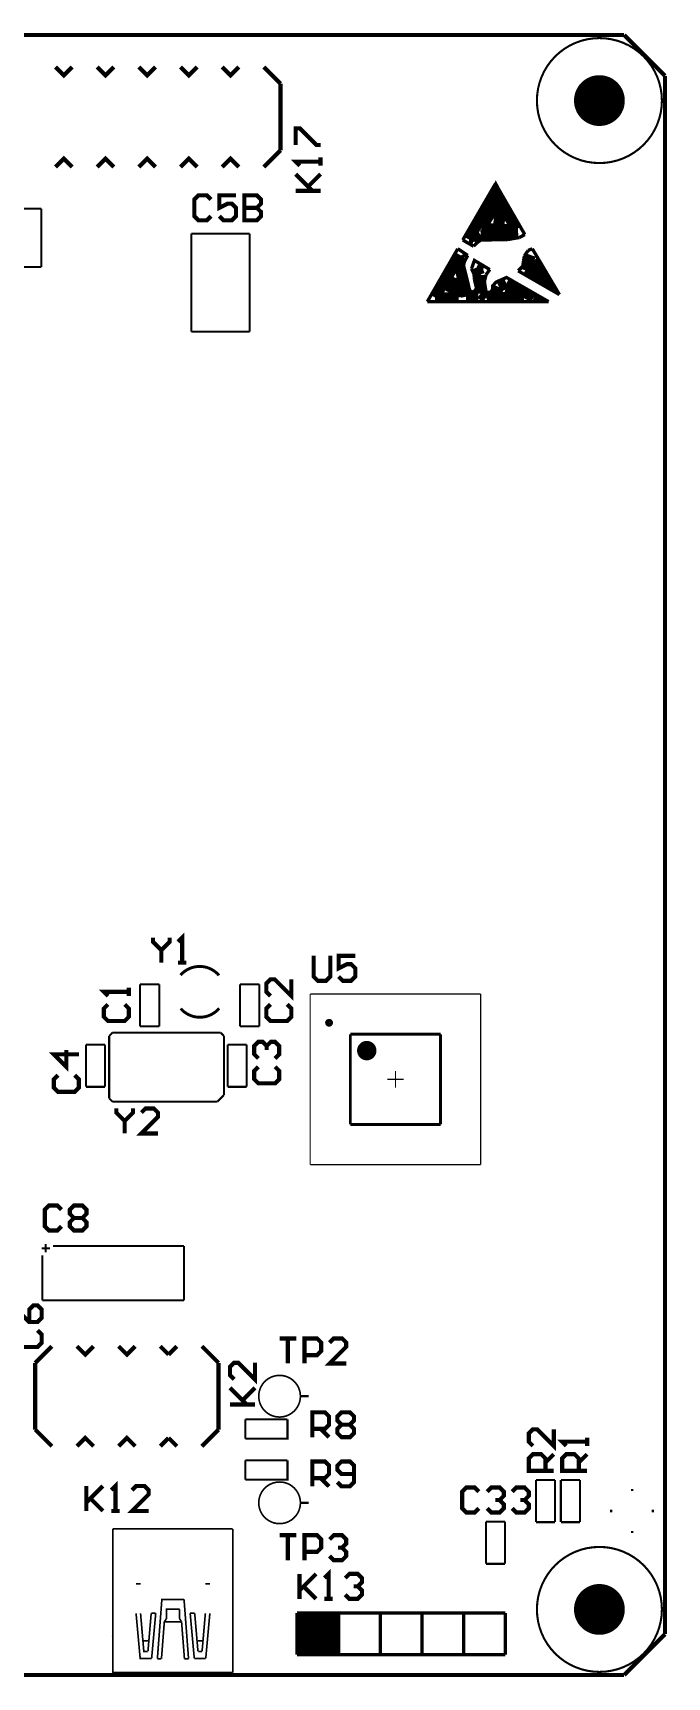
# Model space of a CAD drawing. Extents: x -0.12 to 3.94, y -0.12 to 3.94.
# Drawn here: x 2.42 to 3.942, y -0.005 to 3.942 of the extents above; entities that cross this region are included whole.
import ezdxf

# ---------------------------------------------------------------- set-up
doc = ezdxf.new("R2010")
doc.units = 0
doc.layers.get('0').update_dxf_attribs({"linetype": 'CONTINUOUS'})
for name, color, linetype in [('gm15', 1, 'CONTINUOUS'), ('gto', 4, 'CONTINUOUS'), ('txt', 8, 'CONTINUOUS')]:
    doc.layers.add(name, color=color, linetype=linetype)

# ---------------------------------------------------------------- blocks, each defined once
blk = doc.blocks.new('D108')
at = {"const_width": 0.1}
blk.add_lwpolyline([(-0.0498, 0), (0.0498, 0)], dxfattribs=at)
blk = doc.blocks.new('D9508')
at = {"const_width": 0.061}
blk.add_lwpolyline([(-0.0305, 0, 1), (0.0305, 0, 1)], format="xyb", close=True, dxfattribs=at)

msp = doc.modelspace()

# ---------------------------------------------------------------- linework, layer by layer
at = {"layer": 'gm15', "color": 1}
for points, const_width in [([(0.0984, 3.937), (3.8386, 3.937)], 0.01), ([(0.0984, 3.937), (3.8386, 3.937)], 0.01), ([(3.8386, 3.937), (3.937, 3.8386)], 0.01), ([(3.8386, 3.937), (3.937, 3.8386)], 0.01), ([(3.937, 0.0984), (3.937, 3.8386)], 0.01), ([(3.937, 0.0984), (3.937, 3.8386)], 0.01), ([(3.0853, 1.6347), (3.4947, 1.6347)], 0.003), ([(3.0853, 1.2253), (3.0853, 1.6347)], 0.003), ([(3.4947, 1.2253), (3.4947, 1.6347)], 0.003), ([(3.2703, 1.43), (3.3097, 1.43)], 0.003), ([(3.29, 1.4103), (3.29, 1.4497)], 0.003), ([(3.0853, 1.2253), (3.4947, 1.2253)], 0.003), ([(3.8386, 0), (3.937, 0.0984)], 0.01), ([(3.8386, 0), (3.937, 0.0984)], 0.01), ([(0.0984, 0), (3.8386, 0)], 0.01), ([(0.0984, 0), (3.8386, 0)], 0.01)]:
    msp.add_lwpolyline(points, dxfattribs=dict(at, const_width=const_width))
at = {"layer": 'gto', "color": 4}
for points, const_width in [([(3.9295, 3.7795), (3.9295, 3.7795), (3.9295, 3.7795, 1), (3.6295, 3.7795), (3.6295, 3.7795), (3.6295, 3.7795, 1), (3.9295, 3.7795), (3.9295, 3.7795)], 0.005), ([(2.8664, 1.6796), (2.8664, 1.6796), (2.8664, 1.6796, 0.457199), (2.7741, 1.6802), (2.7741, 1.6802)], 0.007), ([(2.7745, 1.5998), (2.7745, 1.5998), (2.7745, 1.5998, 0.457507), (2.8668, 1.6004), (2.8668, 1.6004)], 0.007), ([(3.1355, 1.5658), (3.1355, 1.5658), (3.1355, 1.5658, 1), (3.1257, 1.5658), (3.1257, 1.5658), (3.1257, 1.5658, 1), (3.1355, 1.5658), (3.1355, 1.5658)], 0.009), ([(3.2329, 1.4989), (3.2329, 1.4989), (3.2329, 1.4989, 1), (3.2093, 1.4989), (3.2093, 1.4989), (3.2093, 1.4989, 1), (3.2329, 1.4989), (3.2329, 1.4989)], 0.023), ([(3.0618, 0.6693), (3.0618, 0.6693), (3.0618, 0.6693, 1), (2.9618, 0.6693), (2.9618, 0.6693), (2.9618, 0.6693, 1), (3.0618, 0.6693), (3.0618, 0.6693)], 0.004), ([(3.0618, 0.4134), (3.0618, 0.4134), (3.0618, 0.4134, 1), (2.9618, 0.4134), (2.9618, 0.4134), (2.9618, 0.4134, 1), (3.0618, 0.4134), (3.0618, 0.4134)], 0.004), ([(3.9295, 0.1575), (3.9295, 0.1575), (3.9295, 0.1575, 1), (3.6295, 0.1575), (3.6295, 0.1575), (3.6295, 0.1575, 1), (3.9295, 0.1575), (3.9295, 0.1575)], 0.005)]:
    msp.add_lwpolyline(points, format="xyb", dxfattribs=dict(at, const_width=const_width))
for points, const_width in [([(2.4741, 3.8602), (2.4941, 3.8402), (2.5141, 3.8602)], 0.01), ([(2.5741, 3.8602), (2.5941, 3.8402), (2.6141, 3.8602)], 0.01), ([(2.6741, 3.8602), (2.6941, 3.8402), (2.7141, 3.8602)], 0.01), ([(2.7741, 3.8602), (2.7941, 3.8402), (2.8141, 3.8602)], 0.01), ([(2.8741, 3.8602), (2.8941, 3.8402), (2.9141, 3.8602)], 0.01), ([(2.9741, 3.8602), (3.0141, 3.8202)], 0.01), ([(3.0141, 3.6602), (3.0141, 3.8202)], 0.01), ([(3.0503, 3.673), (3.0503, 3.7129), (3.0603, 3.7129), (3.1002, 3.673), (3.1102, 3.673)], 0.01), ([(2.4741, 3.6202), (2.4941, 3.6402), (2.5141, 3.6202)], 0.01), ([(2.5741, 3.6202), (2.5941, 3.6402), (2.6141, 3.6202)], 0.01), ([(2.6741, 3.6202), (2.6941, 3.6402), (2.7141, 3.6202)], 0.01), ([(2.7741, 3.6202), (2.7941, 3.6402), (2.8141, 3.6202)], 0.01), ([(2.8741, 3.6202), (2.8941, 3.6402), (2.9141, 3.6202)], 0.01), ([(2.9741, 3.6202), (2.9941, 3.6402)], 0.01), ([(2.9941, 3.6402), (3.0141, 3.6602)], 0.01), ([(3.1102, 3.623), (3.1102, 3.643), (3.1102, 3.633), (3.0503, 3.633), (3.0603, 3.623)], 0.01), ([(3.0503, 3.563), (3.1102, 3.563), (3.0902, 3.563), (3.0503, 3.603), (3.0802, 3.573), (3.1102, 3.603)], 0.01), ([(2.8472, 3.5421), (2.8372, 3.5521), (2.8172, 3.5521), (2.8072, 3.5421), (2.8072, 3.5022), (2.8172, 3.4922), (2.8372, 3.4922), (2.8472, 3.5022)], 0.01), ([(2.9072, 3.5521), (2.8672, 3.5521), (2.8672, 3.5221), (2.8872, 3.5321), (2.8972, 3.5321), (2.9072, 3.5221), (2.9072, 3.5022), (2.8972, 3.4922), (2.8772, 3.4922), (2.8672, 3.5022)], 0.01), ([(2.9272, 3.5521), (2.9272, 3.4922), (2.9572, 3.4922), (2.9672, 3.5022), (2.9672, 3.5122), (2.9572, 3.5221), (2.9272, 3.5221), (2.9572, 3.5221), (2.9672, 3.5321), (2.9672, 3.5421), (2.9572, 3.5521), (2.9272, 3.5521)], 0.01), ([(3.4515, 3.4448), (3.53, 3.58)], 0.008), ([(3.4665, 3.4458), (3.5305, 3.5618), (3.5785, 3.4698)], 0.025), ([(3.53, 3.58), (3.6005, 3.4578)], 0.008), ([(2.205, 3.38), (2.205, 3.52), (2.44, 3.52)], 0.005), ([(2.44, 3.38), (2.44, 3.52)], 0.005), ([(3.4965, 3.4738), (3.5285, 3.5248), (3.5525, 3.4888)], 0.025), ([(3.4945, 3.4568), (3.5845, 3.4618)], 0.025), ([(3.4965, 3.4738), (3.5785, 3.4698)], 0.025), ([(3.5255, 3.4918), (3.5525, 3.4888)], 0.025), ([(2.8, 3.46), (2.94, 3.46)], 0.005), ([(2.8, 3.225), (2.8, 3.46)], 0.005), ([(2.94, 3.225), (2.94, 3.46)], 0.005), ([(3.4515, 3.4448), (3.4775, 3.4298)], 0.008), ([(3.4665, 3.4458), (3.4765, 3.4448)], 0.025), ([(3.4765, 3.4448), (3.4945, 3.4568)], 0.025), ([(3.4775, 3.4298), (3.4855, 3.4378)], 0.008), ([(3.4855, 3.4378), (3.4945, 3.4448)], 0.008), ([(3.4945, 3.4448), (3.5585, 3.4458)], 0.008), ([(3.5585, 3.4458), (3.5875, 3.4508)], 0.008), ([(3.5875, 3.4508), (3.6005, 3.4578)], 0.008), ([(3.3665, 3.2968), (3.4395, 3.4238)], 0.008), ([(3.3845, 3.3068), (3.4465, 3.4078)], 0.025), ([(3.4425, 3.3868), (3.4495, 3.4008)], 0.025), ([(3.4425, 3.3868), (3.4595, 3.3088)], 0.025), ([(3.4465, 3.4078), (3.4495, 3.4008)], 0.025), ([(3.4395, 3.4238), (3.4635, 3.4078)], 0.008), ([(3.4535, 3.3838), (3.4555, 3.3928)], 0.008), ([(3.4555, 3.3928), (3.4635, 3.4078)], 0.008), ([(3.4725, 3.3758), (3.4795, 3.3958), (3.5165, 3.3738)], 0.008), ([(3.6015, 3.3718), (3.6145, 3.4088)], 0.025), ([(3.5955, 3.3818), (3.5975, 3.3958)], 0.008), ([(3.5975, 3.3958), (3.5995, 3.4068)], 0.008), ([(3.5995, 3.4068), (3.6085, 3.4198)], 0.008), ([(3.6085, 3.4198), (3.6185, 3.4238)], 0.008), ([(3.6185, 3.3938), (3.6555, 3.3408)], 0.025), ([(3.6185, 3.4238), (3.6835, 3.3138)], 0.008), ([(2.205, 3.38), (2.44, 3.38)], 0.005), ([(3.4145, 3.3208), (3.4335, 3.3538)], 0.025), ([(3.4335, 3.3538), (3.4415, 3.3068)], 0.025), ([(3.4535, 3.3838), (3.4685, 3.3228), (3.4745, 3.3198), (3.4795, 3.3218), (3.4845, 3.3288)], 0.008), ([(3.4725, 3.3758), (3.4785, 3.3628)], 0.008), ([(3.4845, 3.3788), (3.4925, 3.3608)], 0.025), ([(3.4845, 3.3788), (3.4995, 3.3718)], 0.025), ([(3.4785, 3.3628), (3.4795, 3.3498)], 0.008), ([(3.4925, 3.3608), (3.4935, 3.3158)], 0.025), ([(3.5035, 3.3448), (3.5075, 3.3618)], 0.008), ([(3.5035, 3.3448), (3.5075, 3.3198), (3.5165, 3.3188), (3.5225, 3.3238), (3.5235, 3.3348), (3.5315, 3.3438), (3.5565, 3.3548), (3.6575, 3.2968)], 0.008), ([(3.5075, 3.3618), (3.5165, 3.3738)], 0.008), ([(3.5845, 3.3708), (3.5955, 3.3818)], 0.008), ([(3.5845, 3.3708), (3.6835, 3.3138)], 0.008), ([(3.6015, 3.3718), (3.6555, 3.3408)], 0.025), ([(3.3845, 3.3068), (3.4415, 3.3068)], 0.025), ([(3.4595, 3.3088), (3.4885, 3.3088)], 0.025), ([(3.4795, 3.3498), (3.4845, 3.3288)], 0.008), ([(3.4935, 3.3158), (3.5075, 3.3068)], 0.025), ([(3.5075, 3.3068), (3.5315, 3.3158)], 0.025), ([(3.5195, 3.3068), (3.5985, 3.3078)], 0.025), ([(3.5315, 3.3158), (3.5385, 3.3318)], 0.025), ([(3.5385, 3.3318), (3.5565, 3.3408)], 0.025), ([(3.5525, 3.3218), (3.5985, 3.3078)], 0.025), ([(3.5565, 3.3408), (3.6215, 3.3068)], 0.025), ([(3.6555, 3.3408), (3.6715, 3.3268)], 0.015), ([(3.3665, 3.2968), (3.6575, 3.2968)], 0.008), ([(3.6215, 3.3068), (3.6425, 3.3018)], 0.015), ([(2.8, 3.225), (2.94, 3.225)], 0.005), ([(2.768, 1.71), (2.788, 1.71), (2.778, 1.71), (2.778, 1.77), (2.768, 1.76)], 0.01), ([(2.708, 1.77), (2.708, 1.76), (2.728, 1.74), (2.748, 1.76), (2.748, 1.77)], 0.01), ([(2.728, 1.74), (2.728, 1.71)], 0.01), ([(3.0935, 1.7265), (3.0935, 1.6765), (3.1035, 1.6665), (3.1235, 1.6665), (3.1335, 1.6765), (3.1335, 1.7265)], 0.01), ([(3.1935, 1.7265), (3.1535, 1.7265), (3.1535, 1.6965), (3.1735, 1.7065), (3.1835, 1.7065), (3.1935, 1.6965), (3.1935, 1.6765), (3.1835, 1.6665), (3.1635, 1.6665), (3.1535, 1.6765)], 0.01), ([(2.677, 1.658), (2.723, 1.658)], 0.005), ([(2.677, 1.557), (2.677, 1.658)], 0.005), ([(2.723, 1.557), (2.723, 1.658)], 0.005), ([(2.917, 1.658), (2.963, 1.658)], 0.005), ([(2.917, 1.557), (2.917, 1.658)], 0.005), ([(2.963, 1.557), (2.963, 1.658)], 0.005), ([(3.04, 1.67), (3.04, 1.63), (3, 1.67), (2.99, 1.67), (2.98, 1.66), (2.98, 1.64), (2.99, 1.63)], 0.01), ([(2.65, 1.63), (2.65, 1.65), (2.65, 1.64), (2.59, 1.64), (2.6, 1.63)], 0.01), ([(2.6, 1.61), (2.59, 1.6), (2.59, 1.58), (2.6, 1.57), (2.64, 1.57), (2.65, 1.58), (2.65, 1.6), (2.64, 1.61)], 0.01), ([(2.99, 1.61), (2.98, 1.6), (2.98, 1.58), (2.99, 1.57), (3.03, 1.57), (3.04, 1.58), (3.04, 1.6), (3.03, 1.61)], 0.01), ([(2.6028, 1.534), (2.6106, 1.5419)], 0.005), ([(2.6106, 1.5419), (2.8705, 1.5419)], 0.005), ([(2.677, 1.557), (2.723, 1.557)], 0.005), ([(2.8705, 1.5419), (2.8783, 1.534)], 0.005), ([(2.917, 1.557), (2.963, 1.557)], 0.005), ([(3.1817, 1.5383), (3.3983, 1.5383)], 0.007), ([(3.1817, 1.3217), (3.1817, 1.5383)], 0.007), ([(3.3983, 1.3217), (3.3983, 1.5383)], 0.007), ([(2.53, 1.49), (2.47, 1.49), (2.5, 1.46), (2.5, 1.5)], 0.01), ([(2.547, 1.513), (2.593, 1.513)], 0.005), ([(2.547, 1.412), (2.547, 1.513)], 0.005), ([(2.593, 1.412), (2.593, 1.513)], 0.005), ([(2.6028, 1.3844), (2.6028, 1.534)], 0.005), ([(2.8783, 1.3923), (2.8783, 1.534)], 0.005), ([(2.887, 1.513), (2.933, 1.513)], 0.005), ([(2.887, 1.412), (2.887, 1.513)], 0.005), ([(2.933, 1.412), (2.933, 1.513)], 0.005), ([(2.961, 1.4801), (2.951, 1.4901), (2.951, 1.5101), (2.961, 1.5201), (2.971, 1.5201), (2.981, 1.5101), (2.981, 1.5001), (2.981, 1.5101), (2.991, 1.5201), (3.001, 1.5201), (3.011, 1.5101), (3.011, 1.4901), (3.001, 1.4801)], 0.01), ([(2.961, 1.4601), (2.951, 1.4501), (2.951, 1.4302), (2.961, 1.4202), (3.001, 1.4202), (3.011, 1.4302), (3.011, 1.4501), (3.001, 1.4601)], 0.01), ([(2.48, 1.44), (2.47, 1.43), (2.47, 1.41), (2.48, 1.4), (2.52, 1.4), (2.53, 1.41), (2.53, 1.43), (2.52, 1.44)], 0.01), ([(2.547, 1.412), (2.593, 1.412)], 0.005), ([(2.6028, 1.3844), (2.6106, 1.3765)], 0.005), ([(2.8626, 1.3765), (2.8783, 1.3923)], 0.005), ([(2.887, 1.412), (2.933, 1.412)], 0.005), ([(2.6106, 1.3765), (2.8626, 1.3765)], 0.005), ([(2.62, 1.36), (2.62, 1.35), (2.64, 1.33), (2.66, 1.35), (2.66, 1.36)], 0.01), ([(2.72, 1.3), (2.68, 1.3), (2.72, 1.34), (2.72, 1.35), (2.71, 1.36), (2.69, 1.36), (2.68, 1.35)], 0.01), ([(2.64, 1.33), (2.64, 1.3)], 0.01), ([(3.1817, 1.3217), (3.3983, 1.3217)], 0.007), ([(2.4885, 1.1171), (2.4785, 1.1271), (2.4585, 1.1271), (2.4485, 1.1171), (2.4485, 1.0772), (2.4585, 1.0672), (2.4785, 1.0672), (2.4885, 1.0772)], 0.01), ([(2.5084, 1.1171), (2.5184, 1.1271), (2.5384, 1.1271), (2.5484, 1.1171), (2.5484, 1.1071), (2.5384, 1.0971), (2.5484, 1.0872), (2.5484, 1.0772), (2.5384, 1.0672), (2.5184, 1.0672), (2.5084, 1.0772), (2.5084, 1.0872), (2.5184, 1.0971), (2.5084, 1.1071), (2.5084, 1.1171)], 0.01), ([(2.5184, 1.0971), (2.5384, 1.0971)], 0.01), ([(2.4406, 1.0243), (2.4606, 1.0243)], 0.005), ([(2.4506, 1.0143), (2.4506, 1.0343)], 0.005), ([(2.4676, 1.0296), (2.7826, 1.0296)], 0.005), ([(2.7826, 0.8996), (2.7826, 1.0296)], 0.005), ([(2.4426, 0.8996), (2.4426, 1.0076)], 0.005), ([(2.381, 0.8874), (2.391, 0.8674), (2.411, 0.8474), (2.4309, 0.8474), (2.4409, 0.8574), (2.4409, 0.8774), (2.4309, 0.8874), (2.421, 0.8874), (2.411, 0.8774), (2.411, 0.8474)], 0.01), ([(2.4426, 0.8996), (2.7826, 0.8996)], 0.005), ([(2.391, 0.8274), (2.381, 0.8174), (2.381, 0.7974), (2.391, 0.7874), (2.4309, 0.7874), (2.4409, 0.7974), (2.4409, 0.8174), (2.4309, 0.8274)], 0.01), ([(2.4453, 0.7693), (2.4653, 0.7893)], 0.01), ([(2.5253, 0.7893), (2.5453, 0.7693), (2.5653, 0.7893)], 0.01), ([(2.6253, 0.7893), (2.6453, 0.7693), (2.6653, 0.7893)], 0.01), ([(2.7253, 0.7893), (2.7453, 0.7693)], 0.01), ([(2.7453, 0.7693), (2.7653, 0.7893)], 0.01), ([(2.8253, 0.7893), (2.8453, 0.7693), (2.8653, 0.7493)], 0.01), ([(3.0118, 0.808), (3.0518, 0.808), (3.0318, 0.808), (3.0318, 0.748)], 0.01), ([(3.0718, 0.748), (3.0718, 0.808), (3.1018, 0.808), (3.1118, 0.798), (3.1118, 0.778), (3.1018, 0.768), (3.0718, 0.768)], 0.01), ([(3.1718, 0.748), (3.1318, 0.748), (3.1718, 0.788), (3.1718, 0.798), (3.1618, 0.808), (3.1418, 0.808), (3.1318, 0.798)], 0.01), ([(2.4253, 0.7493), (2.4453, 0.7693)], 0.01), ([(2.4253, 0.5893), (2.4253, 0.7493)], 0.01), ([(2.8653, 0.5893), (2.8653, 0.7493)], 0.01), ([(2.9528, 0.7496), (2.9528, 0.7096), (2.9128, 0.7496), (2.9028, 0.7496), (2.8928, 0.7396), (2.8928, 0.7196), (2.9028, 0.7096)], 0.01), ([(2.8928, 0.6496), (2.9528, 0.6496), (2.9328, 0.6496), (2.8928, 0.6896), (2.9228, 0.6596), (2.9528, 0.6896)], 0.01), ([(3.0618, 0.6693), (3.0818, 0.6693)], 0.006), ([(3.0906, 0.5709), (3.0906, 0.6308), (3.1205, 0.6308), (3.1305, 0.6209), (3.1305, 0.6009), (3.1205, 0.5909), (3.0906, 0.5909)], 0.01), ([(3.1505, 0.6209), (3.1605, 0.6308), (3.1805, 0.6308), (3.1905, 0.6209), (3.1905, 0.6109), (3.1805, 0.6009), (3.1905, 0.5909), (3.1905, 0.5809), (3.1805, 0.5709), (3.1605, 0.5709), (3.1505, 0.5809), (3.1505, 0.5909), (3.1605, 0.6009), (3.1505, 0.6109), (3.1505, 0.6209)], 0.01), ([(2.4253, 0.5893), (2.4653, 0.5493)], 0.01), ([(2.8453, 0.5693), (2.8653, 0.5893)], 0.01), ([(2.9298, 0.6136), (3.0308, 0.6136)], 0.005), ([(2.9298, 0.5676), (3.0308, 0.5676), (3.0308, 0.6136)], 0.005), ([(2.9298, 0.5676), (2.9298, 0.6136)], 0.005), ([(3.1105, 0.5909), (3.1305, 0.5709)], 0.01), ([(3.1605, 0.6009), (3.1805, 0.6009)], 0.01), ([(3.67, 0.59), (3.67, 0.55), (3.63, 0.59), (3.62, 0.59), (3.61, 0.58), (3.61, 0.56), (3.62, 0.55)], 0.01), ([(2.5253, 0.5493), (2.5453, 0.5693), (2.5653, 0.5493)], 0.01), ([(2.6253, 0.5493), (2.6453, 0.5693), (2.6653, 0.5493)], 0.01), ([(2.7253, 0.5493), (2.7453, 0.5693)], 0.01), ([(2.7453, 0.5693), (2.7653, 0.5493)], 0.01), ([(2.8253, 0.5493), (2.8453, 0.5693)], 0.01), ([(3.75, 0.55), (3.75, 0.57), (3.75, 0.56), (3.69, 0.56), (3.7, 0.55)], 0.01), ([(2.9298, 0.5151), (3.0308, 0.5151)], 0.005), ([(2.9298, 0.4691), (3.0308, 0.4691), (3.0308, 0.5151)], 0.005), ([(2.9298, 0.4691), (2.9298, 0.5151)], 0.005), ([(3.0906, 0.4528), (3.0906, 0.5127), (3.1205, 0.5127), (3.1305, 0.5027), (3.1305, 0.4827), (3.1205, 0.4727), (3.0906, 0.4727)], 0.01), ([(3.1505, 0.4628), (3.1605, 0.4528), (3.1805, 0.4528), (3.1905, 0.4628), (3.1905, 0.5027), (3.1805, 0.5127), (3.1605, 0.5127), (3.1505, 0.5027), (3.1505, 0.4927), (3.1605, 0.4827), (3.1905, 0.4827)], 0.01), ([(3.67, 0.49), (3.61, 0.49), (3.61, 0.52), (3.62, 0.53), (3.64, 0.53), (3.65, 0.52), (3.65, 0.49)], 0.01), ([(3.65, 0.51), (3.67, 0.53)], 0.01), ([(3.75, 0.49), (3.69, 0.49), (3.69, 0.52), (3.7, 0.53), (3.72, 0.53), (3.73, 0.52), (3.73, 0.49)], 0.01), ([(3.73, 0.51), (3.75, 0.53)], 0.01), ([(3.1105, 0.4727), (3.1305, 0.4528)], 0.01), ([(2.5478, 0.4539), (2.5478, 0.3939), (2.5478, 0.4139), (2.5878, 0.4539), (2.5578, 0.4239), (2.5878, 0.3939)], 0.01), ([(2.6078, 0.3939), (2.6278, 0.3939), (2.6178, 0.3939), (2.6178, 0.4539), (2.6078, 0.4439)], 0.01), ([(2.6977, 0.3939), (2.6577, 0.3939), (2.6977, 0.4339), (2.6977, 0.4439), (2.6877, 0.4539), (2.6677, 0.4539), (2.6577, 0.4439)], 0.01), ([(3.49, 0.44), (3.48, 0.45), (3.46, 0.45), (3.45, 0.44), (3.45, 0.4), (3.46, 0.39), (3.48, 0.39), (3.49, 0.4)], 0.01), ([(3.51, 0.44), (3.52, 0.45), (3.54, 0.45), (3.55, 0.44), (3.55, 0.43), (3.54, 0.42), (3.53, 0.42), (3.54, 0.42), (3.55, 0.41), (3.55, 0.4), (3.54, 0.39), (3.52, 0.39), (3.51, 0.4)], 0.01), ([(3.57, 0.44), (3.58, 0.45), (3.6, 0.45), (3.6099, 0.44), (3.6099, 0.43), (3.6, 0.42), (3.59, 0.42), (3.6, 0.42), (3.6099, 0.41), (3.6099, 0.4), (3.6, 0.39), (3.58, 0.39), (3.57, 0.4)], 0.01), ([(3.627, 0.367), (3.627, 0.468)], 0.005), ([(3.627, 0.468), (3.673, 0.468)], 0.005), ([(3.673, 0.367), (3.673, 0.468)], 0.005), ([(3.687, 0.367), (3.687, 0.468)], 0.005), ([(3.687, 0.468), (3.733, 0.468)], 0.005), ([(3.733, 0.367), (3.733, 0.468)], 0.005), ([(3.8583, 0.4417), (3.8583, 0.4467)], 0.006), ([(3.0618, 0.4134), (3.0818, 0.4134)], 0.006), ([(3.8053, 0.3937), (3.8103, 0.3937)], 0.006), ([(3.9053, 0.3937), (3.9103, 0.3937)], 0.006), ([(3.507, 0.267), (3.507, 0.368)], 0.005), ([(3.507, 0.368), (3.553, 0.368)], 0.005), ([(3.553, 0.267), (3.553, 0.368)], 0.005), ([(3.627, 0.367), (3.673, 0.367)], 0.005), ([(3.687, 0.367), (3.733, 0.367)], 0.005), ([(2.6112, 0.3507), (2.8996, 0.3507)], 0.004), ([(2.6112, 0.0059), (2.6112, 0.3507)], 0.004), ([(2.8996, 0.0059), (2.8996, 0.3507)], 0.004), ([(3.0118, 0.3356), (3.0518, 0.3356), (3.0318, 0.3356), (3.0318, 0.2756)], 0.01), ([(3.0718, 0.2756), (3.0718, 0.3356), (3.1018, 0.3356), (3.1118, 0.3256), (3.1118, 0.3056), (3.1018, 0.2956), (3.0718, 0.2956)], 0.01), ([(3.1318, 0.3256), (3.1418, 0.3356), (3.1618, 0.3356), (3.1718, 0.3256), (3.1718, 0.3156), (3.1618, 0.3056), (3.1518, 0.3056), (3.1618, 0.3056), (3.1718, 0.2956), (3.1718, 0.2856), (3.1618, 0.2756), (3.1418, 0.2756), (3.1318, 0.2856)], 0.01), ([(3.8583, 0.3407), (3.8583, 0.3457)], 0.006), ([(3.0595, 0.2429), (3.0595, 0.1829), (3.0595, 0.2029), (3.0995, 0.2429), (3.0695, 0.2129), (3.0995, 0.1829)], 0.01), ([(3.1195, 0.1829), (3.1395, 0.1829), (3.1295, 0.1829), (3.1295, 0.2429), (3.1195, 0.2329)], 0.01), ([(3.1695, 0.2329), (3.1795, 0.2429), (3.1995, 0.2429), (3.2095, 0.2329), (3.2095, 0.2229), (3.1995, 0.2129), (3.1895, 0.2129), (3.1995, 0.2129), (3.2095, 0.2029), (3.2095, 0.1929), (3.1995, 0.1829), (3.1795, 0.1829), (3.1695, 0.1929)], 0.01), ([(3.507, 0.267), (3.553, 0.267)], 0.005), ([(2.6673, 0.2191), (2.6781, 0.2191)], 0.004), ([(2.8337, 0.2191), (2.8445, 0.2191)], 0.004), ([(2.7185, 0.039), (2.7293, 0.1817), (2.7559, 0.1817)], 0.004), ([(2.7283, 0.039), (2.7352, 0.1276), (2.7402, 0.1355), (2.7402, 0.1581), (2.7559, 0.1581)], 0.004), ([(2.7559, 0.1817), (2.7825, 0.1817)], 0.004), ([(2.7559, 0.1581), (2.7717, 0.1581)], 0.004), ([(2.7717, 0.1355), (2.7717, 0.1581)], 0.004), ([(2.7825, 0.1817), (2.7933, 0.039)], 0.004), ([(2.6673, 0.1483), (2.6772, 0.04), (2.7047, 0.04)], 0.004), ([(2.6781, 0.1483), (2.686, 0.0567), (2.6949, 0.0567)], 0.004), ([(2.6959, 0.0567), (2.7037, 0.1483)], 0.004), ([(2.7037, 0.1483), (2.7146, 0.1483)], 0.004), ([(2.7047, 0.04), (2.7146, 0.1483)], 0.004), ([(2.7352, 0.1276), (2.7559, 0.1276)], 0.004), ([(2.7559, 0.1276), (2.7766, 0.1276)], 0.004), ([(2.7717, 0.1355), (2.7766, 0.1276)], 0.004), ([(2.7766, 0.1276), (2.7835, 0.039)], 0.004), ([(2.7972, 0.1483), (2.8071, 0.04)], 0.004), ([(2.7972, 0.1483), (2.8081, 0.1483)], 0.004), ([(2.8081, 0.1483), (2.8159, 0.0567)], 0.004), ([(2.8258, 0.0567), (2.8337, 0.1483)], 0.004), ([(2.8346, 0.04), (2.8445, 0.1483)], 0.004), ([(3.0533, 0.1488), (3.0533, 0.0488)], 0.008), ([(3.0533, 0.1488), (3.5533, 0.1488)], 0.008), ([(3.1533, 0.0488), (3.1533, 0.1488)], 0.008), ([(3.2533, 0.0488), (3.2533, 0.1488)], 0.008), ([(3.3533, 0.0488), (3.3533, 0.1488)], 0.008), ([(3.4533, 0.0488), (3.4533, 0.1488)], 0.008), ([(3.5533, 0.0488), (3.5533, 0.1488)], 0.008), ([(2.6102, 0.09), (2.6112, 0.0909)], 0.004), ([(2.685, 0.0823), (2.6959, 0.0823)], 0.004), ([(2.8159, 0.0823), (2.8268, 0.0823)], 0.004), ([(2.7185, 0.039), (2.7283, 0.039)], 0.004), ([(2.7835, 0.039), (2.7933, 0.039)], 0.004), ([(2.8071, 0.04), (2.8346, 0.04)], 0.004), ([(2.8169, 0.0567), (2.8258, 0.0567)], 0.004), ([(3.0533, 0.0488), (3.5533, 0.0488)], 0.008), ([(2.6102, 0.0059), (2.8996, 0.0059)], 0.004)]:
    msp.add_lwpolyline(points, dxfattribs=dict(at, const_width=const_width))

# ---------------------------------------------------------------- block references
at = {"layer": 'gto'}
msp.add_blockref('D108', (3.1031, 0.0988), dxfattribs=at)
at = {"layer": 'txt'}
for p in [(3.7795, 3.7795), (3.7795, 0.1575)]:
    msp.add_blockref('D9508', p, dxfattribs=at)

doc.saveas('drawing.dxf')
